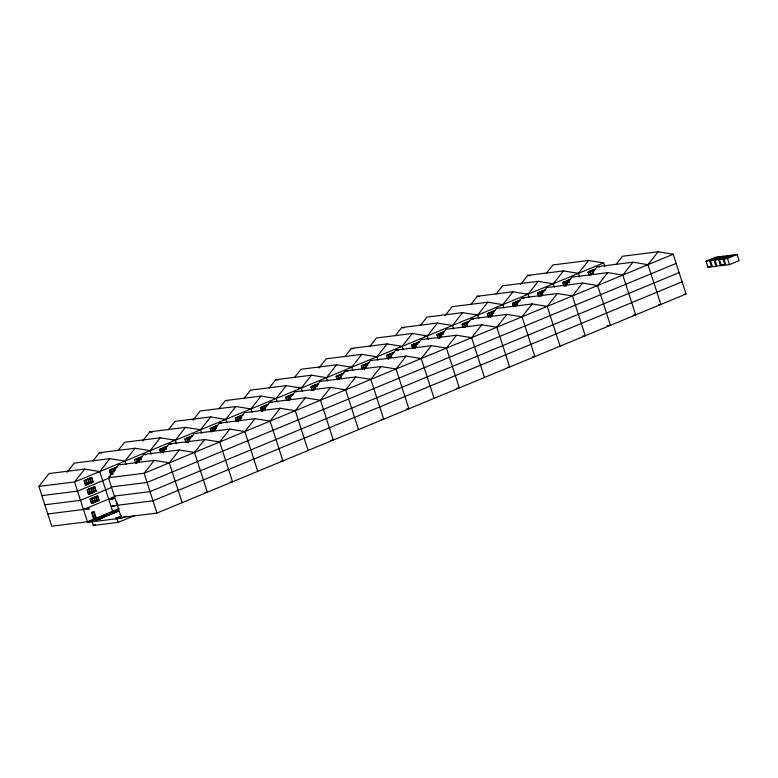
<?xml version="1.0" encoding="UTF-8"?>
<svg xmlns="http://www.w3.org/2000/svg" width="778" height="778" viewBox="0 0 778 778"><rect width="100%" height="100%" fill="white"/><g stroke="black" fill="none" stroke-linecap="round" stroke-linejoin="round"><path stroke-width="1.17" d="M92.757 521.085L92.961 521.688L118.149 511.263L117.955 510.65L92.757 521.085L51.747 526.21L38.9 486.415L49.024 473.549L84.685 469.095L99.759 471.536L109.883 458.67L124.947 461.101L135.08 448.235L150.144 450.666L160.268 437.8L175.342 440.241L185.465 427.375L200.539 429.806L210.663 416.94L225.727 419.381L235.86 406.515L250.924 408.946L261.048 396.08L276.122 398.521L286.246 385.655L301.319 388.086L311.443 375.22L326.507 377.661L336.641 364.794L351.705 367.226L361.828 354.36L376.902 356.801L387.026 343.925L402.1 346.366L412.223 333.499L427.287 335.931L437.421 323.065L452.485 325.505L462.609 312.639L477.682 315.071L487.806 302.204L502.88 304.645L513.003 291.779L528.067 294.21L538.201 281.344L553.265 283.785L563.389 270.919L578.462 273.35L588.586 260.484L603.66 262.925L604.769 266.368M66.986 472.314L74.221 463.124L109.883 458.67M84.685 469.095L74.562 481.961L38.9 486.415M92.903 460.965L99.419 452.689L135.08 448.235M118.1 450.53L124.616 442.264L160.268 437.8M142.578 441.019L149.804 431.829L185.465 427.375M136.529 463.62L143.755 454.43L179.417 449.976L194.49 452.407L204.614 439.541L219.678 441.982L229.811 429.116L244.876 431.547L254.999 418.681L270.073 421.122L280.197 408.256L295.27 410.687L305.394 397.821L320.458 400.262L330.592 387.395L345.656 389.827L355.779 376.96L370.853 379.401L380.977 366.535L396.051 368.966L406.174 356.1L421.238 358.532L431.372 345.665L446.436 348.106L456.56 335.24L471.633 337.671L481.757 324.805L496.831 327.246L506.955 314.38L522.019 316.811L532.152 303.945L547.216 306.386L557.34 293.52L572.413 295.951L582.537 283.085L597.611 285.526L607.735 272.66L622.799 275.091L632.932 262.225L647.996 264.656L658.12 251.79L673.194 254.231L686.04 294.016L156.952 513.062L115.941 518.187L116.136 518.8M168.495 429.67L175.001 421.404L210.663 416.94M179.417 449.976L169.293 462.842L154.219 460.401L144.095 473.277L108.434 477.731L121.485 518.129L125.871 516.31M162.446 452.271L168.952 444.005L204.614 439.541M192.963 420.159L200.199 410.969L235.86 406.515M187.634 441.846L194.15 433.57L229.811 429.116M218.881 408.81L225.396 400.544L261.048 396.08M212.832 431.411L219.347 423.144L254.999 418.681M244.078 398.375L250.584 390.109L286.246 385.655M238.029 420.986L244.535 412.71L280.197 408.256M269.276 387.95L275.782 379.674L311.443 375.22M262.497 411.465L269.733 402.275L305.394 397.821M294.463 377.515L300.979 369.249L336.641 364.794M288.414 400.116L294.93 391.849L330.592 387.395M318.941 368.004L326.176 358.814L361.828 354.36M312.892 390.605L320.128 381.414L355.779 376.96M344.858 356.655L351.364 348.388L387.026 343.925M338.809 379.256L345.315 370.989L380.977 366.535M370.056 346.229L376.562 337.953L412.223 333.499M364.007 368.83L370.513 360.554L406.174 356.1M395.243 335.795L401.759 327.528L437.421 323.065M388.475 359.319L395.71 350.129L431.372 345.665M420.441 325.369L426.957 317.093L462.609 312.639M414.392 347.97L420.908 339.694L456.56 335.24M444.919 315.858L452.144 306.668L487.806 302.204M438.87 338.459L446.095 329.269L481.757 324.805M470.836 304.509L477.342 296.233L513.003 291.779M464.787 327.11L471.293 318.834L506.955 314.38M496.024 294.074L502.539 285.798L538.201 281.344M489.984 316.675L496.49 308.399L532.152 303.945M520.501 284.563L527.737 275.373L563.389 270.919M515.172 306.24L521.688 297.974L557.34 293.52M546.419 273.214L552.925 264.938L588.586 260.484M540.37 295.815L546.876 287.539L582.537 283.085M564.838 286.304L572.073 277.114L607.735 272.66M590.765 274.955L597.271 266.679L632.932 262.225M615.952 264.52L622.468 256.254L658.12 251.79M116.875 467.043L109.319 470.175L110.797 474.765L112.956 473.87M142.073 456.618L134.506 459.749L135.625 463.192M167.26 446.183L159.704 449.314L160.813 452.757M192.458 435.758L184.901 438.889L186.01 442.332M217.655 425.323L210.099 428.454L211.208 431.897M242.853 414.898L235.287 418.019L236.405 421.472M268.04 404.463L260.484 407.594L261.593 411.037M293.238 394.038L285.682 397.159L286.79 400.602M318.435 383.603L310.879 386.734L311.988 390.177M343.633 373.177L336.067 376.299L337.185 379.742M368.821 362.743L361.264 365.874L362.373 369.317M394.018 352.308L386.462 355.439L387.57 358.882M419.216 341.882L411.659 345.014L412.768 348.456M444.413 331.447L436.847 334.579L437.965 338.022M469.601 321.022L462.044 324.154L463.153 327.596M494.798 310.587L487.242 313.719L488.351 317.161M519.996 300.162L512.439 303.284L513.548 306.726M545.193 289.727L537.627 292.859L538.746 296.301M570.381 279.302L562.825 282.424L563.933 285.866M595.578 268.867L588.022 271.999L589.131 275.441M87.826 479.248L86.183 479.929L87.564 484.208L89.207 483.537M111.128 469.601L109.494 470.282L110.875 474.561L112.509 473.88M115.163 467.928L116.797 467.257M134.682 459.847L136.325 459.166L137.366 462.385M141.995 456.822L140.351 457.503L141.042 459.642M163.409 447.953L161.766 448.634L163.156 452.922M167.182 446.387L165.549 447.068L166.239 449.207M186.963 438.209L188.607 437.528L189.297 439.667M190.493 436.74L188.85 437.421L189.55 439.56M190.746 436.643L192.38 435.962M215.691 426.315L214.047 426.996L215.088 430.205M217.577 425.527L215.944 426.208L216.634 428.347M239.245 416.561L240.879 415.88L241.579 418.029M241.131 415.783L242.775 415.102M266.076 405.455L264.442 406.126L265.473 409.345M266.329 405.348L267.963 404.667M287.49 396.586L285.857 397.266L286.897 400.476M291.273 395.02L289.64 395.701L290.671 398.91M291.526 394.913L293.16 394.242M314.827 385.266L316.471 384.595L317.161 386.734M316.724 384.488L318.358 383.807M339.772 374.938L338.138 375.618L339.169 378.837M341.659 374.16L340.025 374.84L341.065 378.05M341.912 374.053L343.555 373.382M363.083 365.29L361.439 365.971L362.48 369.19M366.856 363.725L365.222 364.405L365.913 366.545M367.109 363.627L368.743 362.947M386.637 355.546L388.271 354.865L389.311 358.075M392.054 353.3L390.42 353.98L391.451 357.19M392.306 353.193L393.94 352.512M415.355 343.652L413.721 344.333L415.102 348.612M417.251 342.865L415.608 343.545L416.648 346.764M417.504 342.767L419.138 342.087M438.918 333.898L440.552 333.217L441.593 336.436M442.692 332.332L444.335 331.652M467.636 322.004L466.003 322.685L467.043 325.894M467.889 321.907L469.523 321.226M491.2 312.25L492.834 311.579M494.72 310.792L493.087 311.472L493.777 313.612M518.031 301.144L516.388 301.825L517.428 305.034M518.284 301.037L519.918 300.366M539.446 292.285L537.802 292.956L538.843 296.175M543.219 290.719L541.585 291.39L542.626 294.609M543.472 290.612L545.115 289.931M566.783 280.965L568.417 280.284L569.107 282.424M568.669 280.177L570.313 279.506M591.727 270.637L590.084 271.318L591.124 274.527M593.614 269.859L591.98 270.53L593.011 273.749M593.867 269.752L595.501 269.071M110.632 476.826L108.434 477.731L118.567 464.865L154.219 460.401M109.29 477.993L77.528 491.142L41.866 495.605M90.793 488.428L89.149 489.109L90.53 493.388L92.174 492.717M673.194 254.231L144.095 473.277L156.952 513.062M111.166 487.631L80.494 500.322L44.832 504.786M93.749 497.609L92.115 498.29L93.496 502.578L95.14 501.898M676.16 263.411L147.061 482.457L111.4 486.911M83.46 509.502L115.222 496.354M89.062 508.734L47.798 513.966M113.996 498.406L108.648 499.077M111.983 505.943L152.994 500.818L682.092 281.772M706.064 261.184L715.731 257.187L719.29 256.74L709.633 260.747L706.064 261.184L708.038 267.311L711.607 266.864L709.633 260.747M679.126 272.592L150.028 491.638L114.366 496.092M710.518 260.63L720.185 256.633L723.754 256.186L714.087 260.183L710.518 260.63L712.502 266.757L716.061 266.309L714.087 260.183M714.982 260.076L724.639 256.079L728.208 255.631L718.551 259.628L714.982 260.076L716.956 266.193L722.674 264.86M96.569 517.419L93.516 518.527L96.569 517.419L96.764 518.031L93.71 519.14L91.532 512.41L94.05 511.37L96.229 518.099L96.764 518.031M719.436 259.521L729.103 255.515L732.662 255.067L723.005 259.074L719.436 259.521L721.41 265.638L724.979 265.191L723.005 259.074M87.408 521.746L119.18 508.598M601.277 263.217L603.66 262.925L74.562 481.961L87.613 522.359L89.801 521.455M96.375 518.731L101.85 516.466M104.038 515.561L107.325 514.2M109.513 513.295L112.8 511.934M723.9 258.957L733.557 254.96L737.126 254.513L739.1 260.64L729.443 264.637L725.874 265.084L723.9 258.957L727.459 258.51L737.126 254.513M94.255 520.9L118.149 511.263M99.895 519.082L102.793 517.876L101.675 517.74M708.038 267.311L710.188 266.416M92.067 521.805L93.253 525.481L95.441 524.567M721.41 265.638L723.559 264.753M115.941 518.187L121.417 515.911M118.149 517.963L121.174 516.709M93.253 525.481L118.217 522.359L134.691 515.532M645.623 264.958L647.996 264.656L660.853 304.451L658.47 304.743M525.695 294.512L528.067 294.21L529.186 297.653M595.228 285.818L597.611 285.526L610.458 325.311L606.889 325.758M475.3 315.372L477.682 315.071L478.791 318.513M544.843 306.678L547.216 306.386L560.072 346.171M683.668 294.317L686.04 294.016M424.914 336.232L427.287 335.931L428.406 339.373M633.273 315.178L635.655 314.876L622.799 275.091M399.717 346.667L402.1 346.366L403.208 349.808M469.251 337.973L471.633 337.671L484.48 377.456M582.887 336.038L585.26 335.736L572.413 295.951M349.332 367.527L351.705 367.226L352.813 370.668M418.865 358.833L421.238 358.532L434.095 398.326M532.492 356.898L534.875 356.596L522.019 316.811M298.937 388.387L301.319 388.086L302.428 391.529M507.305 367.323L509.678 367.031L496.831 327.246M343.283 390.128L345.656 389.827L358.512 429.612M456.91 388.193L459.292 387.891L446.436 348.106M223.354 419.673L225.727 419.381L226.845 422.824M292.888 410.988L295.27 410.687L308.117 450.472M406.524 409.053L408.897 408.751L396.051 368.966M172.959 440.533L175.342 440.241L176.45 443.684M381.327 419.478L383.7 419.186L370.853 379.401M217.305 442.274L219.678 441.982L232.534 481.767L230.152 482.068M330.932 440.338L333.315 440.047L320.458 400.262M97.376 471.828L99.759 471.536L112.606 511.321L117.955 510.65M166.91 463.143L169.293 462.842L182.14 502.627M280.547 461.198L282.92 460.907L270.073 421.122M114.249 498.299L108.755 499.379L114.347 498.61M204.964 492.493L207.337 492.202L194.49 452.407M89.159 509.036L83.713 509.405M112.081 506.245L117.682 505.476M102.54 517.983L101.043 517.992M101.908 518.245L100.547 518.206M101.403 518.449L99.915 518.469M100.78 518.712L99.409 518.673M100.274 518.926L98.903 518.887M87.613 522.359L121.485 518.129M597.271 266.679L599.585 267.058M527.737 275.373L530.051 275.743M521.688 297.974L524.002 298.344M477.342 296.233L479.656 296.613M471.293 318.834L473.617 319.213M401.759 327.528L404.074 327.898M395.71 350.129L398.025 350.499M351.364 348.388L353.689 348.758M345.315 370.989L347.64 371.359M275.782 379.674L278.096 380.053M269.733 402.275L272.047 402.654M225.396 400.544L227.711 400.913M219.347 423.144L221.662 423.514M149.804 431.829L152.128 432.208M168.952 444.005L171.267 444.374M143.755 454.43L146.079 454.809M99.419 452.689L101.733 453.068M727.459 258.51L729.443 264.637M718.551 259.628L720.525 265.745M591.805 270.433L592.914 273.875M589.909 271.211L591.027 274.653M590.872 274.634L589.831 271.415L588.197 272.096L589.238 275.315M578.462 273.35L579.571 276.793M568.494 280.08L569.233 282.375M566.608 280.858L567.716 284.301M567.57 284.281L566.53 281.072L564.886 281.743L565.927 284.962M564.711 281.646L565.83 285.088M566.024 286.139L564.643 281.85L563 282.531L564.04 285.74M553.265 283.785L554.374 287.228M541.41 291.293L542.519 294.736M542.373 294.716L541.332 291.497L539.699 292.178L541.08 296.457M539.524 292.071L540.632 295.514M516.213 301.728L516.952 304.023M516.835 304.072L516.135 301.932L514.501 302.603L515.542 305.822M514.326 302.506L515.435 305.949M515.289 305.929L514.248 302.71L512.614 303.391L513.645 306.6M502.88 304.645L503.988 308.088M492.912 311.375L493.651 313.67M491.015 312.153L492.134 315.596M491.978 315.576L490.947 312.357L489.304 313.038L490.694 317.317M489.129 312.941L490.617 317.531M490.441 317.424L489.051 313.145L487.417 313.816L488.458 317.035M465.828 322.588L466.936 326.031M466.79 326.001L465.75 322.792L464.106 323.463L465.147 326.682M463.931 323.366L465.05 326.809M464.894 326.789L463.863 323.57L462.22 324.251L463.26 327.46M452.485 325.505L453.593 328.948M443.139 334.579L442.439 332.439L440.805 333.12L441.496 335.26M440.63 333.013L441.369 335.308M438.743 333.801L439.852 337.244M440.047 338.284L438.666 334.005L437.022 334.676L438.063 337.895M415.433 343.448L416.551 346.891M413.546 344.226L414.655 347.669M414.509 347.649L413.468 344.43L411.834 345.111L412.865 348.32M390.235 353.873L390.984 356.168M390.857 356.227L390.167 354.078L388.523 354.758L389.564 357.977M388.348 354.661L389.467 358.104M376.902 356.801L378.011 360.243M366.934 363.521L367.673 365.816M365.047 364.308L366.156 367.751M366.01 367.722L364.97 364.512L363.326 365.193L364.367 368.402M363.151 365.086L364.639 369.676M339.85 374.733L340.959 378.176M337.963 375.521L339.072 378.964M338.926 378.935L337.885 375.725L336.242 376.406L337.282 379.615M326.507 377.661L327.626 381.103M314.652 385.168L315.391 387.463M315.615 388.582L314.575 385.373L312.941 386.053L313.981 389.263M312.766 385.946L313.874 389.389M314.069 390.439L312.688 386.151L311.054 386.831L312.085 390.05M289.455 395.594L290.573 399.046M290.418 399.017L289.387 395.808L287.743 396.479L289.134 400.767M287.568 396.381L288.687 399.824M276.122 398.521L277.231 401.963M264.267 406.028L265.006 408.324M264.88 408.372L264.189 406.233L262.546 406.913L263.586 410.123M262.371 406.806L263.489 410.259M263.334 410.23L262.303 407.02L260.659 407.691L261.7 410.91M250.924 408.946L252.033 412.389M240.956 415.676L241.705 417.971M244.876 431.547L257.732 471.332M239.07 416.463L240.178 419.906M240.032 419.877L238.992 416.668L237.358 417.339L238.389 420.558M237.183 417.241L238.292 420.684M238.486 421.734L237.105 417.446L235.462 418.126L236.502 421.336M215.769 426.111L216.381 428.454M213.872 426.889L214.991 430.331M214.835 430.312L213.794 427.093L212.161 427.774L213.201 430.983M211.986 427.676L213.094 431.119M212.948 431.09L211.908 427.881L210.274 428.552L211.305 431.771M200.539 429.806L201.648 433.249M188.675 437.324L189.424 439.619M186.788 438.102L188.276 442.692M188.101 442.594L186.71 438.306L185.076 438.986L186.117 442.196M165.374 446.971L166.113 449.266M165.986 449.314L165.296 447.175L163.662 447.856L164.693 451.065M163.487 447.749L164.596 451.191M161.591 448.536L162.709 451.979M162.553 451.95L161.523 448.741L159.879 449.412L160.92 452.631M150.144 450.666L151.253 454.119M140.176 457.396L140.915 459.691M140.799 459.749L140.098 457.6L138.465 458.281L139.505 461.5M138.29 458.184L139.029 460.479M138.902 460.527L138.212 458.388L136.578 459.069L137.609 462.278M136.403 458.962L137.512 462.404M124.947 461.101L126.065 464.544M115.601 470.175L114.911 468.035L113.267 468.716L113.958 470.855M113.092 468.609L113.831 470.904M114.055 472.032L113.014 468.813L111.38 469.494L112.761 473.783M111.205 469.397L112.684 473.987M116.729 501.975L117.721 505.039M117.031 518.683L118.217 522.359M89.791 478.256L91.269 482.856M92.757 487.446L94.235 492.036M95.723 496.627L97.201 501.217M87.895 479.044L89.382 483.634M90.861 488.224L92.349 492.814M93.827 497.405L95.315 501.995M86.008 479.822L87.496 484.412M88.974 489.002L90.462 493.592M91.94 498.192L93.418 502.783M94.05 518.459L94.245 519.072M91.678 477.478L84.121 480.61L85.599 485.2L93.165 482.068L91.678 477.478M85.93 480.026L84.296 480.707L85.677 484.995L87.321 484.315L85.93 480.026M89.713 478.47L88.07 479.141L89.46 483.43L91.094 482.749L89.713 478.47M91.6 477.682L89.966 478.363L91.347 482.642L92.981 481.971L91.6 477.682M94.644 486.658L87.087 489.79L88.566 494.38L96.122 491.249L94.644 486.658M88.896 489.216L87.262 489.887L88.643 494.176L90.287 493.495L88.896 489.216M92.679 487.65L91.036 488.321L92.426 492.61L94.06 491.929L92.679 487.65M94.566 486.863L92.932 487.543L94.313 491.832L95.947 491.151L94.566 486.863M97.61 495.839L90.053 498.97L91.532 503.56L99.088 500.429L97.61 495.839M91.862 498.397L90.229 499.068L91.61 503.356L93.243 502.676L91.862 498.397M95.645 496.831L94.002 497.502L95.393 501.791L97.026 501.11L95.645 496.831M97.532 496.043L95.898 496.724L97.279 501.013L98.913 500.332L97.532 496.043M93.749 512.187L92.232 512.809L93.817 517.71L95.334 517.078L93.749 512.187"/></g></svg>
